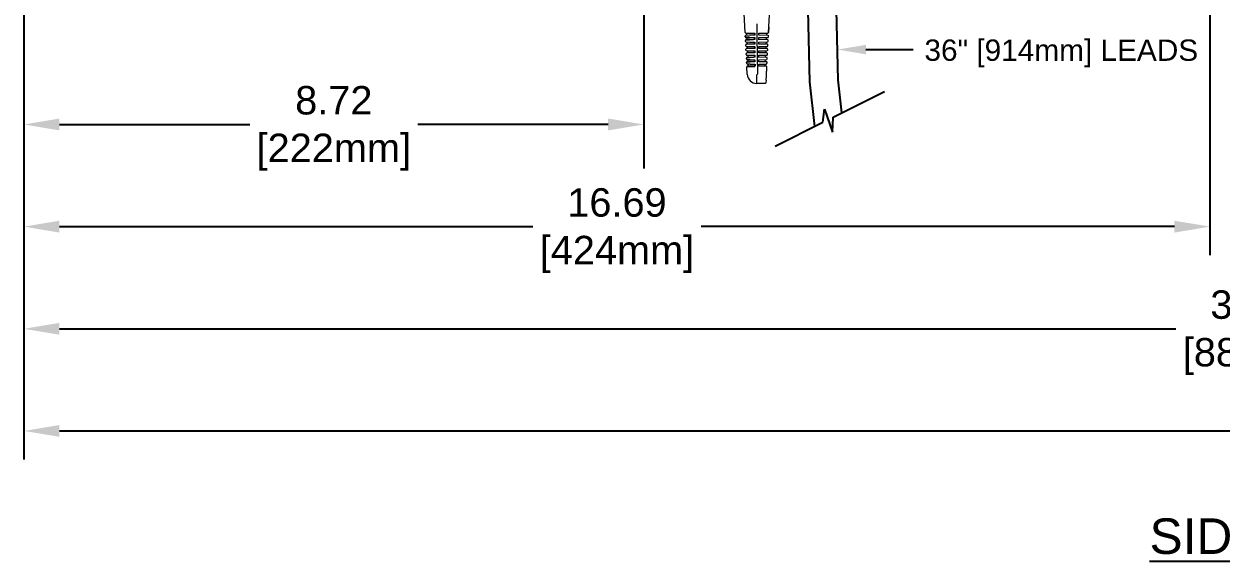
# Model space of a CAD drawing. Header units: inches. Extents: x 1 to 63.1, y 0.7 to 40.3.
# Drawn here: x 4.57 to 21.42, y 0.68 to 8.23 of the extents above; entities that cross this region are included whole.
import ezdxf
from ezdxf.enums import TextEntityAlignment as Align

# ---------------------------------------------------------------- set-up
doc = ezdxf.new("R2010")
doc.units = ezdxf.units.IN
doc.header["$MEASUREMENT"] = 0
doc.linetypes.add('PHANTOM', pattern=[2.5, 1.25, -0.25, 0.25, -0.25, 0.25, -0.25])
doc.layers.add('DIM', color=1, linetype='Continuous')
doc.layers.add('OBJECT', color=7, linetype='Continuous')
doc.styles.add('Arial', font='arial.ttf')
doc.dimstyles.new('ANSI & Metric .40 Stacked', dxfattribs={"dimscale": 2.666667, "dimtxt": 0.4, "dimasz": 0.5, "dimexe": 0.4, "dimexo": 0.4, "dimgap": 0.133333, "dimtad": 0, "dimtih": 1, "dimtoh": 1, "dimzin": 4, "dimdsep": 46, "dimtxsty": 'Arial', "dimcen": 0.2, "dimadec": 0, "dimazin": 0, "dimtfac": 0.75, "dimtofl": 0, "dimtmove": 0, "dimatfit": 3, "dimfxl": 1, "dimtolj": 1, "dimtzin": 0, "dimarcsym": 0})

# ---------------------------------------------------------------- blocks, each defined once
blk = doc.blocks.new('*D5')
at = {"layer": 'Defpoints', "color": 0, "transparency": 16777216}
for p in [(4.574, 12.478), (13.294, 12.478), (13.294, 6.816)]:
    blk.add_point(p, dxfattribs=at)
at = {"layer": 'DIM', "color": 0, "lineweight": -2, "transparency": 16777216}
for p, q in [((4.574, 12.078), (4.574, 6.416)), ((13.294, 12.078), (13.294, 6.416)), ((5.074, 6.816), (7.751, 6.816)), ((12.794, 6.816), (10.117, 6.816))]:
    blk.add_line(p, q, dxfattribs=at)
at = {"layer": 'DIM', "color": 0, "transparency": 16777216}
for points in [[(5.074, 6.9), (5.074, 6.733), (4.574, 6.816)], [(12.794, 6.9), (12.794, 6.733), (13.294, 6.816)]]:
    blk.add_solid(points, dxfattribs=at)
at = {"layer": 'DIM', "color": 0, "transparency": 16777216, "char_height": 0.4, "attachment_point": 5, "style": 'Arial'}
for s, insert in [('\\A1;8.72', (8.934, 7.154)), ('\\A1;[222mm]', (8.934, 6.427))]:
    blk.add_mtext(s, dxfattribs=dict(at, insert=insert))
blk = doc.blocks.new('*D6')
at = {"layer": 'Defpoints', "color": 0, "transparency": 16777216}
for p in [(4.574, 12.478), (21.262, 9.833), (21.262, 5.38)]:
    blk.add_point(p, dxfattribs=at)
at = {"layer": 'DIM', "color": 0, "lineweight": -2, "transparency": 16777216}
for p, q in [((4.574, 12.078), (4.574, 4.98)), ((21.262, 9.433), (21.262, 4.98)), ((5.074, 5.38), (11.735, 5.38)), ((20.762, 5.38), (14.101, 5.38))]:
    blk.add_line(p, q, dxfattribs=at)
at = {"layer": 'DIM', "color": 0, "transparency": 16777216}
for points in [[(5.074, 5.463), (5.074, 5.296), (4.574, 5.38)], [(20.762, 5.463), (20.762, 5.296), (21.262, 5.38)]]:
    blk.add_solid(points, dxfattribs=at)
at = {"layer": 'DIM', "color": 0, "transparency": 16777216, "char_height": 0.4, "attachment_point": 5, "style": 'Arial'}
for s, insert in [('\\A1;16.69', (12.918, 5.717)), ('\\A1;[424mm]', (12.918, 4.99))]:
    blk.add_mtext(s, dxfattribs=dict(at, insert=insert))
blk = doc.blocks.new('*D7')
at = {"layer": 'Defpoints', "color": 0, "transparency": 16777216}
for p in [(4.574, 12.479), (39.357, 5.483), (39.357, 3.943)]:
    blk.add_point(p, dxfattribs=at)
at = {"layer": 'DIM', "color": 0, "lineweight": -2, "transparency": 16777216}
for p, q in [((4.574, 12.079), (4.574, 3.543)), ((39.357, 5.083), (39.357, 3.543)), ((5.074, 3.943), (20.783, 3.943)), ((38.857, 3.943), (23.149, 3.943))]:
    blk.add_line(p, q, dxfattribs=at)
at = {"layer": 'DIM', "color": 0, "transparency": 16777216}
for points in [[(5.074, 4.027), (5.074, 3.86), (4.574, 3.943)], [(38.857, 4.027), (38.857, 3.86), (39.357, 3.943)]]:
    blk.add_solid(points, dxfattribs=at)
at = {"layer": 'DIM', "color": 0, "transparency": 16777216, "char_height": 0.4, "attachment_point": 5, "style": 'Arial'}
for s, insert in [('\\A1;34.78', (21.966, 4.281)), ('\\A1;[884mm]', (21.966, 3.554))]:
    blk.add_mtext(s, dxfattribs=dict(at, insert=insert))
blk = doc.blocks.new('*D8')
at = {"layer": 'Defpoints', "color": 0, "transparency": 16777216}
for p in [(4.574, 12.479), (41.36, 5.483), (41.36, 2.507)]:
    blk.add_point(p, dxfattribs=at)
at = {"layer": 'DIM', "color": 0, "lineweight": -2, "transparency": 16777216}
for p, q in [((4.574, 12.079), (4.574, 2.107)), ((41.36, 5.083), (41.36, 2.107)), ((5.074, 2.507), (21.784, 2.507)), ((40.86, 2.507), (24.15, 2.507))]:
    blk.add_line(p, q, dxfattribs=at)
at = {"layer": 'DIM', "color": 0, "transparency": 16777216}
for points in [[(5.074, 2.59), (5.074, 2.424), (4.574, 2.507)], [(40.86, 2.59), (40.86, 2.424), (41.36, 2.507)]]:
    blk.add_solid(points, dxfattribs=at)
at = {"layer": 'DIM', "color": 0, "transparency": 16777216, "char_height": 0.4, "attachment_point": 5, "style": 'Arial'}
for s, insert in [('\\A1;36.79', (22.967, 2.845)), ('\\A1;[935mm]', (22.967, 2.117))]:
    blk.add_mtext(s, dxfattribs=dict(at, insert=insert))

msp = doc.modelspace()

# ---------------------------------------------------------------- linework, layer by layer
at = {"layer": 'DIM', "linetype": 'PHANTOM'}
msp.add_line((13.294, 12.298), (13.294, 6.199), dxfattribs=at)
at = {"layer": 'DIM'}
msp.add_line((16.422, 7.869), (17.088, 7.869), dxfattribs=at)
msp.add_solid([(16.422, 7.936), (16.422, 7.802), (16.022, 7.869)], dxfattribs=at)
at = {"layer": 'OBJECT'}
for p, q in [((15.412, 15.773), (15.628, 7.417)), ((15.812, 15.773), (16.028, 7.444)), ((14.856, 8.07), (14.856, 8.099)), ((14.784, 8.037), (14.733, 8.038)), ((14.785, 8.008), (14.736, 8.007)), ((14.856, 8.009), (14.856, 8.037)), ((14.856, 7.947), (14.856, 7.975)), ((14.856, 7.885), (14.856, 7.913)), ((14.856, 7.823), (14.856, 7.851)), ((14.856, 7.761), (14.856, 7.789)), ((14.792, 7.727), (14.749, 7.728)), ((14.793, 7.698), (14.752, 7.698)), ((14.755, 7.636), (14.856, 7.636)), ((14.856, 7.699), (14.856, 7.727)), ((14.856, 7.665), (14.856, 7.636)), ((15.628, 7.417), (15.697, 6.789)), ((16.028, 7.444), (16.079, 6.98)), ((15.96, 6.921), (16.682, 7.282)), ((15.813, 6.847), (15.838, 7.033)), ((15.838, 7.033), (15.949, 6.71)), ((15.949, 6.71), (15.96, 6.921)), ((15.142, 6.512), (15.813, 6.847))]:
    msp.add_line(p, q, dxfattribs=at)
at = {"layer": 'OBJECT', "linetype": 'Continuous', "lineweight": 15}
for p, q in [((15.052, 8.109), (15.074, 8.518)), ((14.72, 8.109), (14.706, 8.377)), ((14.73, 8.1), (14.782, 8.099)), ((14.916, 8.099), (15.042, 8.1)), ((14.916, 8.07), (14.916, 8.099)), ((15.025, 8.07), (15.026, 8.1)), ((15.056, 8.183), (15.052, 8.109)), ((14.723, 8.047), (14.723, 8.059)), ((14.726, 7.985), (14.726, 7.997)), ((14.73, 7.923), (14.729, 7.935)), ((14.783, 8.07), (14.732, 8.069)), ((14.736, 7.976), (14.785, 7.975)), ((14.787, 7.946), (14.739, 7.946)), ((14.754, 7.945), (14.752, 7.976)), ((15.039, 8.069), (14.916, 8.071)), ((14.916, 8.037), (15.039, 8.038)), ((14.916, 8.008), (14.916, 8.037)), ((15.036, 8.007), (14.916, 8.009)), ((14.916, 7.975), (15.035, 7.976)), ((14.916, 7.946), (14.916, 7.975)), ((15.033, 7.946), (14.916, 7.947)), ((15.018, 7.946), (15.02, 7.976)), ((15.022, 8.008), (15.023, 8.038)), ((15.042, 7.923), (15.043, 7.935)), ((15.045, 7.985), (15.046, 7.997)), ((15.049, 8.047), (15.049, 8.059)), ((14.733, 7.861), (14.732, 7.873)), ((14.736, 7.799), (14.736, 7.811)), ((14.739, 7.737), (14.739, 7.749)), ((14.74, 7.914), (14.787, 7.913)), ((14.788, 7.884), (14.742, 7.884)), ((14.743, 7.852), (14.789, 7.851)), ((14.79, 7.822), (14.745, 7.822)), ((14.746, 7.79), (14.79, 7.789)), ((14.792, 7.76), (14.749, 7.76)), ((14.757, 7.883), (14.755, 7.914)), ((14.76, 7.822), (14.758, 7.852)), ((14.763, 7.76), (14.762, 7.79)), ((14.916, 7.913), (15.032, 7.914)), ((14.916, 7.884), (14.916, 7.913)), ((15.03, 7.884), (14.916, 7.885)), ((14.916, 7.851), (15.029, 7.852)), ((14.916, 7.822), (14.916, 7.851)), ((15.026, 7.822), (14.916, 7.823)), ((14.916, 7.789), (15.026, 7.79)), ((14.916, 7.76), (14.916, 7.789)), ((15.023, 7.76), (14.916, 7.761)), ((15.008, 7.76), (15.01, 7.79)), ((15.012, 7.822), (15.013, 7.852)), ((15.015, 7.884), (15.017, 7.914)), ((15.032, 7.737), (15.033, 7.749)), ((15.036, 7.799), (15.036, 7.811)), ((15.039, 7.861), (15.039, 7.873)), ((14.743, 7.675), (14.742, 7.687)), ((14.751, 7.521), (14.745, 7.625)), ((14.794, 7.665), (14.753, 7.666)), ((14.916, 7.727), (15.022, 7.728)), ((14.916, 7.698), (14.916, 7.727)), ((15.02, 7.698), (14.916, 7.699)), ((14.916, 7.665), (15.019, 7.666)), ((14.916, 7.636), (14.916, 7.665)), ((15.016, 7.636), (14.916, 7.637)), ((15.002, 7.636), (15.003, 7.666)), ((15.005, 7.698), (15.007, 7.728)), ((15.02, 7.498), (15.026, 7.625)), ((15.029, 7.675), (15.03, 7.687)), ((15.017, 7.44), (15.015, 7.403)), ((15.017, 7.44), (15.02, 7.498)), ((15.022, 7.538), (15.023, 7.564)), ((15.005, 7.393), (14.886, 7.393))]:
    msp.add_line(p, q, dxfattribs=at)
for centre, radius, start, end in [((14.73, 8.11), 0.01, 186.9003, 269.5), ((66.962, 8.546), 52.077, 180.3485, 181.1259), ((15.042, 8.11), 0.01, 270.5, 356.9774), ((14.733, 8.059), 0.01, 90.5, 186.5079), ((14.733, 8.048), 0.01, 186.3997, 269.5), ((14.736, 7.997), 0.01, 90.5, 186.0061), ((14.736, 7.986), 0.01, 185.897, 269.5), ((14.739, 7.936), 0.01, 90.5, 185.5022), ((14.74, 7.924), 0.01, 185.3921, 269.5), ((15.032, 7.924), 0.01, 270.5, 356.9774), ((15.033, 7.936), 0.01, 356.9774, 89.5), ((15.035, 7.986), 0.01, 270.5, 356.9774), ((15.036, 7.997), 0.01, 356.9774, 89.5), ((15.039, 8.059), 0.01, 356.9774, 89.5), ((15.039, 8.048), 0.01, 270.5, 356.9774), ((14.742, 7.874), 0.01, 90.5, 184.9963), ((14.743, 7.862), 0.01, 184.8853, 269.5), ((14.746, 7.812), 0.01, 90.5, 184.4884), ((14.746, 7.8), 0.01, 184.3765, 269.5), ((14.749, 7.75), 0.01, 90.5, 183.9786), ((15.023, 7.75), 0.01, 356.9774, 89.5), ((15.026, 7.812), 0.01, 356.9774, 89.5), ((15.026, 7.8), 0.01, 270.5, 356.9774), ((15.029, 7.862), 0.01, 270.5, 356.9774), ((15.029, 7.874), 0.01, 356.9774, 89.5), ((14.749, 7.738), 0.01, 183.8657, 269.5), ((14.752, 7.688), 0.01, 90.5, 183.4669), ((14.753, 7.676), 0.01, 183.3532, 269.5), ((14.755, 7.626), 0.01, 90.5, 183.0504), ((15.016, 7.626), 0.01, 356.9774, 89.5), ((15.019, 7.676), 0.01, 270.5, 356.9774), ((15.02, 7.688), 0.01, 356.9774, 89.5), ((15.022, 7.738), 0.01, 270.5, 356.9774), ((14.886, 7.529), 0.135, 183, 270), ((15.005, 7.403), 0.01, 274.9347, 356.9774)]:
    msp.add_arc(centre, radius, start, end, dxfattribs=at)
for points, degree in [([(14.747, 8.07), (14.745, 8.1)], 1), ([(14.75, 8.008), (14.749, 8.038)], 1), ([(14.767, 7.698), (14.765, 7.728)], 1), ([(14.77, 7.636), (14.768, 7.666)], 1), ([(14.886, 7.514), (14.895, 7.523)], 1), ([(14.886, 7.43), (14.886, 7.433), (14.886, 7.439), (14.886, 7.458), (14.886, 7.483), (14.886, 7.504), (14.886, 7.514)], 3), ([(14.886, 7.43), (14.886, 7.43)], 1), ([(14.886, 7.393), (14.886, 7.395), (14.886, 7.398), (14.886, 7.419), (14.886, 7.43)], 3)]:
    msp.add_open_spline(points, degree=degree, dxfattribs=at)
for points, knots in [([(14.782, 8.099), (14.786, 8.099), (14.794, 8.099), (14.82, 8.099), (14.844, 8.099), (14.856, 8.099)], [0, 0, 0, 0, 0.324207, 0.64849, 1, 1, 1, 1]), ([(14.856, 8.071), (14.845, 8.07), (14.822, 8.07), (14.796, 8.07), (14.788, 8.07), (14.783, 8.07)], [0, 0, 0, 0, 0.324373, 0.64869, 1, 1, 1, 1]), ([(14.784, 8.037), (14.787, 8.037), (14.795, 8.037), (14.821, 8.037), (14.844, 8.037), (14.856, 8.037)], [0, 0, 0, 0, 0.328087, 0.656253, 1, 1, 1, 1]), ([(14.856, 8.009), (14.845, 8.008), (14.822, 8.008), (14.797, 8.008), (14.789, 8.008), (14.785, 8.008)], [0, 0, 0, 0, 0.328437, 0.656814, 1, 1, 1, 1]), ([(14.785, 7.975), (14.789, 7.975), (14.797, 7.975), (14.822, 7.975), (14.845, 7.975), (14.856, 7.975)], [0, 0, 0, 0, 0.332167, 0.664414, 1, 1, 1, 1]), ([(14.856, 7.947), (14.845, 7.946), (14.823, 7.946), (14.798, 7.946), (14.79, 7.946), (14.787, 7.946)], [0, 0, 0, 0, 0.332714, 0.665366, 1, 1, 1, 1]), ([(14.787, 7.913), (14.791, 7.913), (14.798, 7.913), (14.823, 7.913), (14.845, 7.913), (14.856, 7.913)], [0, 0, 0, 0, 0.336461, 0.673003, 1, 1, 1, 1]), ([(14.856, 7.885), (14.845, 7.884), (14.823, 7.884), (14.799, 7.884), (14.792, 7.884), (14.788, 7.884)], [0, 0, 0, 0, 0.337221, 0.67438, 1, 1, 1, 1]), ([(14.789, 7.851), (14.792, 7.851), (14.8, 7.851), (14.824, 7.851), (14.846, 7.851), (14.856, 7.851)], [0, 0, 0, 0, 0.340986, 0.682054, 1, 1, 1, 1]), ([(14.856, 7.823), (14.845, 7.822), (14.823, 7.822), (14.8, 7.822), (14.793, 7.822), (14.79, 7.822)], [0, 0, 0, 0, 0.341978, 0.683892, 1, 1, 1, 1]), ([(14.79, 7.789), (14.794, 7.789), (14.801, 7.789), (14.825, 7.789), (14.846, 7.789), (14.856, 7.789)], [0, 0, 0, 0, 0.345761, 0.691605, 1, 1, 1, 1]), ([(14.856, 7.761), (14.845, 7.76), (14.824, 7.76), (14.801, 7.76), (14.795, 7.76), (14.792, 7.76)], [0, 0, 0, 0, 0.347005, 0.693943, 1, 1, 1, 1]), ([(14.792, 7.727), (14.796, 7.727), (14.803, 7.727), (14.826, 7.727), (14.847, 7.727), (14.856, 7.727)], [0, 0, 0, 0, 0.350806, 0.701696, 1, 1, 1, 1]), ([(14.856, 7.699), (14.845, 7.698), (14.824, 7.698), (14.802, 7.698), (14.796, 7.698), (14.793, 7.698)], [0, 0, 0, 0, 0.352325, 0.704581, 1, 1, 1, 1]), ([(14.794, 7.665), (14.797, 7.665), (14.804, 7.665), (14.828, 7.665), (14.847, 7.665), (14.856, 7.665)], [0, 0, 0, 0, 0.356145, 0.712376, 1, 1, 1, 1]), ([(15.025, 7.594), (15.024, 7.59), (15.024, 7.582), (15.024, 7.573), (15.023, 7.567), (15.023, 7.565), (15.023, 7.564)], [0, 0, 0, 0, 0.261879, 0.524407, 0.77642, 1, 1, 1, 1])]:
    msp.add_open_spline(points, degree=3, knots=knots, dxfattribs=at)

# ---------------------------------------------------------------- texts
at = {"layer": 'DIM', "style": 'Arial'}
msp.add_text('36" [914mm] LEADS', height=0.3, dxfattribs=at).set_placement((17.244, 7.711))
msp.add_text('%%USIDE VIEW', height=0.5, dxfattribs=at).set_placement((22.216, 0.778), align=Align.CENTER)

# ---------------------------------------------------------------- dimensions: what is measured, and where the dimension line sits
at = {"layer": 'DIM'}
for base, p1, p2, picture, middle in [((39.357, 3.943), (4.574, 12.479), (39.357, 5.483), '*D7', (21.966, 3.943)), ((41.36, 2.507), (4.574, 12.479), (41.36, 5.483), '*D8', (22.967, 2.507)), ((13.294, 6.816), (4.574, 12.478), (13.294, 12.478), '*D5', (8.934, 6.816)), ((21.262, 5.38), (4.574, 12.478), (21.262, 9.833), '*D6', (12.918, 5.38))]:
    dim = msp.add_linear_dim(base=base, p1=p1, p2=p2, dimstyle='ANSI & Metric .40 Stacked', override={"dimpost": '\\X'}, dxfattribs=at)
    dim.commit()
    dim.dimension.update_dxf_attribs({"geometry": picture, "text_midpoint": middle})

doc.saveas('drawing.dxf')
